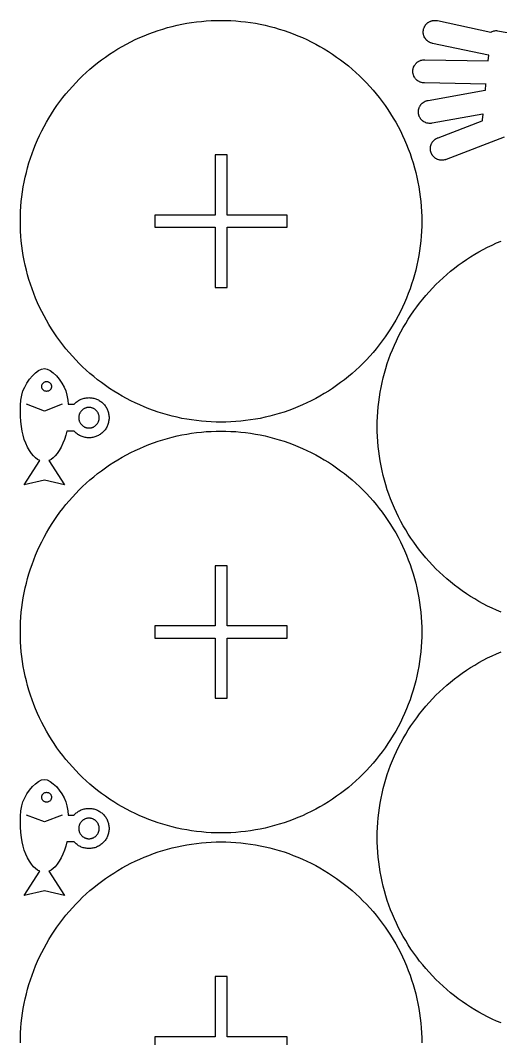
# Model space of a CAD drawing. Header units: millimetres. Extents: x 5 to 519, y 5 to 395.
# Drawn here: x 5 to 112.7, y 166.9 to 395 of the extents above; entities that cross this region are included whole.
import ezdxf

# ---------------------------------------------------------------- set-up
doc = ezdxf.new("R2010")
doc.units = ezdxf.units.MM
doc.layers.add('CUT', color=1, linetype='Continuous')
doc.layers.add('ENGRAVE', color=5, linetype='Continuous')

msp = doc.modelspace()

# ---------------------------------------------------------------- linework, layer by layer
at = {"layer": 'CUT'}
for points in [[(94.99, 348.9), (94.95, 347.79), (94.88, 346.69), (94.78, 345.59), (94.66, 344.49), (94.51, 343.4), (94.34, 342.31), (94.14, 341.22), (93.91, 340.14), (93.65, 339.07), (93.37, 338), (93.06, 336.94), (92.73, 335.88), (92.37, 334.84), (91.98, 333.8), (91.57, 332.78), (91.14, 331.76), (90.68, 330.76), (90.2, 329.77), (89.69, 328.79), (89.15, 327.82), (88.6, 326.87), (88.02, 325.93), (87.42, 325), (86.79, 324.09), (86.14, 323.19), (85.48, 322.31), (84.79, 321.45), (84.07, 320.61), (83.34, 319.78), (82.59, 318.97), (81.82, 318.18), (81.03, 317.41), (80.22, 316.66), (79.39, 315.93), (78.55, 315.21), (77.69, 314.52), (76.81, 313.86), (75.91, 313.21), (75, 312.58), (74.07, 311.98), (73.13, 311.4), (72.18, 310.85), (71.21, 310.31), (70.23, 309.8), (69.24, 309.32), (68.24, 308.86), (67.22, 308.43), (66.2, 308.02), (65.16, 307.63), (64.12, 307.27), (63.06, 306.94), (62, 306.63), (60.93, 306.35), (59.86, 306.09), (58.78, 305.86), (57.69, 305.66), (56.6, 305.49), (55.51, 305.34), (54.41, 305.22), (53.31, 305.12), (52.21, 305.05), (51.1, 305.01), (50, 305), (48.9, 305.01), (47.79, 305.05), (46.69, 305.12), (45.59, 305.22), (44.49, 305.34), (43.4, 305.49), (42.31, 305.66), (41.22, 305.86), (40.14, 306.09), (39.07, 306.35), (38, 306.63), (36.94, 306.94), (35.88, 307.27), (34.84, 307.63), (33.8, 308.02), (32.78, 308.43), (31.76, 308.86), (30.76, 309.32), (29.77, 309.8), (28.79, 310.31), (27.82, 310.85), (26.87, 311.4), (25.93, 311.98), (25, 312.58), (24.09, 313.21), (23.19, 313.86), (22.31, 314.52), (21.45, 315.21), (20.61, 315.93), (19.78, 316.66), (18.97, 317.41), (18.18, 318.18), (17.41, 318.97), (16.66, 319.78), (15.93, 320.61), (15.21, 321.45), (14.52, 322.31), (13.86, 323.19), (13.21, 324.09), (12.58, 325), (11.98, 325.93), (11.4, 326.87), (10.85, 327.82), (10.31, 328.79), (9.8, 329.77), (9.32, 330.76), (8.86, 331.76), (8.43, 332.78), (8.02, 333.8), (7.63, 334.84), (7.27, 335.88), (6.94, 336.94), (6.63, 338), (6.35, 339.07), (6.09, 340.14), (5.86, 341.22), (5.66, 342.31), (5.49, 343.4), (5.34, 344.49), (5.22, 345.59), (5.12, 346.69), (5.05, 347.79), (5.01, 348.9), (5, 350), (5.01, 351.1), (5.05, 352.21), (5.12, 353.31), (5.22, 354.41), (5.34, 355.51), (5.49, 356.6), (5.66, 357.69), (5.86, 358.78), (6.09, 359.86), (6.35, 360.93), (6.63, 362), (6.94, 363.06), (7.27, 364.12), (7.63, 365.16), (8.02, 366.2), (8.43, 367.22), (8.86, 368.24), (9.32, 369.24), (9.8, 370.23), (10.31, 371.21), (10.85, 372.18), (11.4, 373.13), (11.98, 374.07), (12.58, 375), (13.21, 375.91), (13.86, 376.81), (14.52, 377.69), (15.21, 378.55), (15.93, 379.39), (16.66, 380.22), (17.41, 381.03), (18.18, 381.82), (18.97, 382.59), (19.78, 383.34), (20.61, 384.07), (21.45, 384.79), (22.31, 385.48), (23.19, 386.14), (24.09, 386.79), (25, 387.42), (25.93, 388.02), (26.87, 388.6), (27.82, 389.15), (28.79, 389.69), (29.77, 390.2), (30.76, 390.68), (31.76, 391.14), (32.78, 391.57), (33.8, 391.98), (34.84, 392.37), (35.88, 392.73), (36.94, 393.06), (38, 393.37), (39.07, 393.65), (40.14, 393.91), (41.22, 394.14), (42.31, 394.34), (43.4, 394.51), (44.49, 394.66), (45.59, 394.78), (46.69, 394.88), (47.79, 394.95), (48.9, 394.99), (50, 395), (51.1, 394.99), (52.21, 394.95), (53.31, 394.88), (54.41, 394.78), (55.51, 394.66), (56.6, 394.51), (57.69, 394.34), (58.78, 394.14), (59.86, 393.91), (60.93, 393.65), (62, 393.37), (63.06, 393.06), (64.12, 392.73), (65.16, 392.37), (66.2, 391.98), (67.22, 391.57), (68.24, 391.14), (69.24, 390.68), (70.23, 390.2), (71.21, 389.69), (72.18, 389.15), (73.13, 388.6), (74.07, 388.02), (75, 387.42), (75.91, 386.79), (76.81, 386.14), (77.69, 385.48), (78.55, 384.79), (79.39, 384.07), (80.22, 383.34), (81.03, 382.59), (81.82, 381.82), (82.59, 381.03), (83.34, 380.22), (84.07, 379.39), (84.79, 378.55), (85.48, 377.69), (86.14, 376.81), (86.79, 375.91), (87.42, 375), (88.02, 374.07), (88.6, 373.13), (89.15, 372.18), (89.69, 371.21), (90.2, 370.23), (90.68, 369.24), (91.14, 368.24), (91.57, 367.22), (91.98, 366.2), (92.37, 365.16), (92.73, 364.12), (93.06, 363.06), (93.37, 362), (93.65, 360.93), (93.91, 359.86), (94.14, 358.78), (94.34, 357.69), (94.51, 356.6), (94.66, 355.51), (94.78, 354.41), (94.88, 353.31), (94.95, 352.21), (94.99, 351.1), (95, 350)], [(51.35, 351.35), (51.35, 364.85), (48.65, 364.85), (48.65, 351.35), (35.15, 351.35), (35.15, 348.65), (48.65, 348.65), (48.65, 335.15), (51.35, 335.15), (51.35, 348.65), (64.85, 348.65), (64.85, 351.35)], [(15.64, 309.96), (15.72, 309), (17.03, 309), (17.05, 309.02), (17.21, 309.18), (17.37, 309.33), (17.53, 309.48), (17.71, 309.61), (17.89, 309.74), (18.07, 309.86), (18.27, 309.97), (18.46, 310.07), (18.67, 310.16), (18.87, 310.24), (19.08, 310.31), (19.29, 310.37), (19.51, 310.41), (19.73, 310.45), (19.95, 310.48), (20.17, 310.49), (20.39, 310.5), (20.61, 310.49), (20.83, 310.48), (21.05, 310.45), (21.27, 310.41), (21.48, 310.37), (21.69, 310.31), (21.9, 310.24), (22.11, 310.16), (22.31, 310.07), (22.51, 309.97), (22.7, 309.86), (22.89, 309.74), (23.07, 309.61), (23.24, 309.48), (23.41, 309.33), (23.57, 309.18), (23.72, 309.02), (23.87, 308.85), (24, 308.68), (24.13, 308.5), (24.25, 308.31), (24.36, 308.12), (24.46, 307.92), (24.54, 307.72), (24.62, 307.52), (24.69, 307.31), (24.75, 307.09), (24.8, 306.88), (24.84, 306.66), (24.87, 306.44), (24.88, 306.22), (24.89, 306), (24.88, 305.78), (24.87, 305.56), (24.84, 305.34), (24.8, 305.12), (24.75, 304.91), (24.69, 304.69), (24.62, 304.48), (24.54, 304.28), (24.46, 304.08), (24.36, 303.88), (24.25, 303.69), (24.13, 303.5), (24, 303.32), (23.87, 303.15), (23.72, 302.98), (23.57, 302.82), (23.41, 302.67), (23.24, 302.52), (23.07, 302.39), (22.89, 302.26), (22.7, 302.14), (22.51, 302.03), (22.31, 301.93), (22.11, 301.84), (21.9, 301.76), (21.69, 301.69), (21.48, 301.63), (21.27, 301.59), (21.05, 301.55), (20.83, 301.52), (20.61, 301.51), (20.39, 301.5), (20.17, 301.51), (19.95, 301.52), (19.73, 301.55), (19.51, 301.59), (19.29, 301.63), (19.08, 301.69), (18.87, 301.76), (18.67, 301.84), (18.46, 301.93), (18.27, 302.03), (18.07, 302.14), (17.89, 302.26), (17.71, 302.39), (17.53, 302.52), (17.37, 302.67), (17.21, 302.82), (17.05, 302.98), (17.03, 303), (15.39, 303), (15.17, 302.07), (14.89, 301.15), (14.54, 300.27), (14.15, 299.44), (13.73, 298.68), (13.28, 298.01), (12.83, 297.44), (12.39, 297), (11.93, 296.67), (11.43, 296.44), (11.4, 296.43), (14.89, 291), (10.39, 292), (5.89, 291), (9.38, 296.43), (9.34, 296.44), (8.85, 296.67), (8.39, 297), (7.94, 297.44), (7.49, 298.01), (7.05, 298.68), (6.62, 299.44), (6.23, 300.27), (5.89, 301.15), (5.6, 302.07), (5.39, 303), (5.23, 304.01), (5.1, 305.13), (5.03, 306.33), (5, 307.56), (5.03, 308.79), (5.14, 309.96), (5.32, 311.05), (5.59, 312), (5.97, 312.88), (6.46, 313.77), (7.05, 314.61), (7.7, 315.38), (8.39, 316.03), (9.08, 316.55), (9.76, 316.88), (10.39, 317), (11.02, 316.88), (11.7, 316.55), (12.39, 316.03), (13.08, 315.38), (13.72, 314.61), (14.31, 313.77), (14.81, 312.88), (15.19, 312), (15.45, 311.05)], [(20.5, 303.7), (20.61, 303.71), (20.72, 303.72), (20.84, 303.74), (20.95, 303.77), (21.06, 303.8), (21.16, 303.83), (21.27, 303.88), (21.37, 303.92), (21.47, 303.97), (21.57, 304.03), (21.67, 304.09), (21.76, 304.15), (21.85, 304.22), (21.93, 304.3), (22.01, 304.37), (22.09, 304.46), (22.17, 304.54), (22.23, 304.63), (22.3, 304.72), (22.36, 304.82), (22.42, 304.92), (22.47, 305.02), (22.51, 305.12), (22.55, 305.23), (22.59, 305.33), (22.62, 305.44), (22.64, 305.55), (22.66, 305.66), (22.68, 305.77), (22.68, 305.89), (22.69, 306), (22.68, 306.11), (22.68, 306.23), (22.66, 306.34), (22.64, 306.45), (22.62, 306.56), (22.59, 306.67), (22.55, 306.77), (22.51, 306.88), (22.47, 306.98), (22.42, 307.08), (22.36, 307.18), (22.3, 307.28), (22.23, 307.37), (22.17, 307.46), (22.09, 307.54), (22.01, 307.63), (21.93, 307.7), (21.85, 307.78), (21.76, 307.85), (21.67, 307.91), (21.57, 307.97), (21.47, 308.03), (21.37, 308.08), (21.27, 308.12), (21.16, 308.17), (21.06, 308.2), (20.95, 308.23), (20.84, 308.26), (20.72, 308.28), (20.61, 308.29), (20.5, 308.3), (20.39, 308.3), (20.27, 308.3), (20.16, 308.29), (20.05, 308.28), (19.94, 308.26), (19.83, 308.23), (19.72, 308.2), (19.61, 308.17), (19.51, 308.12), (19.4, 308.08), (19.3, 308.03), (19.21, 307.97), (19.11, 307.91), (19.02, 307.85), (18.93, 307.78), (18.84, 307.7), (18.76, 307.63), (18.68, 307.54), (18.61, 307.46), (18.54, 307.37), (18.48, 307.28), (18.41, 307.18), (18.36, 307.08), (18.31, 306.98), (18.26, 306.88), (18.22, 306.77), (18.19, 306.67), (18.16, 306.56), (18.13, 306.45), (18.11, 306.34), (18.1, 306.23), (18.09, 306.11), (18.09, 306), (18.09, 305.89), (18.1, 305.77), (18.11, 305.66), (18.13, 305.55), (18.16, 305.44), (18.19, 305.33), (18.22, 305.23), (18.26, 305.12), (18.31, 305.02), (18.36, 304.92), (18.41, 304.82), (18.48, 304.72), (18.54, 304.63), (18.61, 304.54), (18.68, 304.46), (18.76, 304.37), (18.84, 304.3), (18.93, 304.22), (19.02, 304.15), (19.11, 304.09), (19.21, 304.03), (19.3, 303.97), (19.4, 303.92), (19.51, 303.88), (19.61, 303.83), (19.72, 303.8), (19.83, 303.77), (19.94, 303.74), (20.05, 303.72), (20.16, 303.71), (20.27, 303.7), (20.39, 303.7)], [(94.99, 256.9), (94.95, 255.79), (94.88, 254.69), (94.78, 253.59), (94.66, 252.49), (94.51, 251.4), (94.34, 250.31), (94.14, 249.22), (93.91, 248.14), (93.65, 247.07), (93.37, 246), (93.06, 244.94), (92.73, 243.88), (92.37, 242.84), (91.98, 241.8), (91.57, 240.78), (91.14, 239.76), (90.68, 238.76), (90.2, 237.77), (89.69, 236.79), (89.15, 235.82), (88.6, 234.87), (88.02, 233.93), (87.42, 233), (86.79, 232.09), (86.14, 231.19), (85.48, 230.31), (84.79, 229.45), (84.07, 228.61), (83.34, 227.78), (82.59, 226.97), (81.82, 226.18), (81.03, 225.41), (80.22, 224.66), (79.39, 223.93), (78.55, 223.21), (77.69, 222.52), (76.81, 221.86), (75.91, 221.21), (75, 220.58), (74.07, 219.98), (73.13, 219.4), (72.18, 218.85), (71.21, 218.31), (70.23, 217.8), (69.24, 217.32), (68.24, 216.86), (67.22, 216.43), (66.2, 216.02), (65.16, 215.63), (64.12, 215.27), (63.06, 214.94), (62, 214.63), (60.93, 214.35), (59.86, 214.09), (58.78, 213.86), (57.69, 213.66), (56.6, 213.49), (55.51, 213.34), (54.41, 213.22), (53.31, 213.12), (52.21, 213.05), (51.1, 213.01), (50, 213), (48.9, 213.01), (47.79, 213.05), (46.69, 213.12), (45.59, 213.22), (44.49, 213.34), (43.4, 213.49), (42.31, 213.66), (41.22, 213.86), (40.14, 214.09), (39.07, 214.35), (38, 214.63), (36.94, 214.94), (35.88, 215.27), (34.84, 215.63), (33.8, 216.02), (32.78, 216.43), (31.76, 216.86), (30.76, 217.32), (29.77, 217.8), (28.79, 218.31), (27.82, 218.85), (26.87, 219.4), (25.93, 219.98), (25, 220.58), (24.09, 221.21), (23.19, 221.86), (22.31, 222.52), (21.45, 223.21), (20.61, 223.93), (19.78, 224.66), (18.97, 225.41), (18.18, 226.18), (17.41, 226.97), (16.66, 227.78), (15.93, 228.61), (15.21, 229.45), (14.52, 230.31), (13.86, 231.19), (13.21, 232.09), (12.58, 233), (11.98, 233.93), (11.4, 234.87), (10.85, 235.82), (10.31, 236.79), (9.8, 237.77), (9.32, 238.76), (8.86, 239.76), (8.43, 240.78), (8.02, 241.8), (7.63, 242.84), (7.27, 243.88), (6.94, 244.94), (6.63, 246), (6.35, 247.07), (6.09, 248.14), (5.86, 249.22), (5.66, 250.31), (5.49, 251.4), (5.34, 252.49), (5.22, 253.59), (5.12, 254.69), (5.05, 255.79), (5.01, 256.9), (5, 258), (5.01, 259.1), (5.05, 260.21), (5.12, 261.31), (5.22, 262.41), (5.34, 263.51), (5.49, 264.6), (5.66, 265.69), (5.86, 266.78), (6.09, 267.86), (6.35, 268.93), (6.63, 270), (6.94, 271.06), (7.27, 272.12), (7.63, 273.16), (8.02, 274.2), (8.43, 275.22), (8.86, 276.24), (9.32, 277.24), (9.8, 278.23), (10.31, 279.21), (10.85, 280.18), (11.4, 281.13), (11.98, 282.07), (12.58, 283), (13.21, 283.91), (13.86, 284.81), (14.52, 285.69), (15.21, 286.55), (15.93, 287.39), (16.66, 288.22), (17.41, 289.03), (18.18, 289.82), (18.97, 290.59), (19.78, 291.34), (20.61, 292.07), (21.45, 292.79), (22.31, 293.48), (23.19, 294.14), (24.09, 294.79), (25, 295.42), (25.93, 296.02), (26.87, 296.6), (27.82, 297.15), (28.79, 297.69), (29.77, 298.2), (30.76, 298.68), (31.76, 299.14), (32.78, 299.57), (33.8, 299.98), (34.84, 300.37), (35.88, 300.73), (36.94, 301.06), (38, 301.37), (39.07, 301.65), (40.14, 301.91), (41.22, 302.14), (42.31, 302.34), (43.4, 302.51), (44.49, 302.66), (45.59, 302.78), (46.69, 302.88), (47.79, 302.95), (48.9, 302.99), (50, 303), (51.1, 302.99), (52.21, 302.95), (53.31, 302.88), (54.41, 302.78), (55.51, 302.66), (56.6, 302.51), (57.69, 302.34), (58.78, 302.14), (59.86, 301.91), (60.93, 301.65), (62, 301.37), (63.06, 301.06), (64.12, 300.73), (65.16, 300.37), (66.2, 299.98), (67.22, 299.57), (68.24, 299.14), (69.24, 298.68), (70.23, 298.2), (71.21, 297.69), (72.18, 297.15), (73.13, 296.6), (74.07, 296.02), (75, 295.42), (75.91, 294.79), (76.81, 294.14), (77.69, 293.48), (78.55, 292.79), (79.39, 292.07), (80.22, 291.34), (81.03, 290.59), (81.82, 289.82), (82.59, 289.03), (83.34, 288.22), (84.07, 287.39), (84.79, 286.55), (85.48, 285.69), (86.14, 284.81), (86.79, 283.91), (87.42, 283), (88.02, 282.07), (88.6, 281.13), (89.15, 280.18), (89.69, 279.21), (90.2, 278.23), (90.68, 277.24), (91.14, 276.24), (91.57, 275.22), (91.98, 274.2), (92.37, 273.16), (92.73, 272.12), (93.06, 271.06), (93.37, 270), (93.65, 268.93), (93.91, 267.86), (94.14, 266.78), (94.34, 265.69), (94.51, 264.6), (94.66, 263.51), (94.78, 262.41), (94.88, 261.31), (94.95, 260.21), (94.99, 259.1), (95, 258)], [(51.35, 259.35), (51.35, 272.85), (48.65, 272.85), (48.65, 259.35), (35.15, 259.35), (35.15, 256.65), (48.65, 256.65), (48.65, 243.15), (51.35, 243.15), (51.35, 256.65), (64.85, 256.65), (64.85, 259.35)], [(15.64, 217.96), (15.72, 217), (17.03, 217), (17.05, 217.02), (17.21, 217.18), (17.37, 217.33), (17.53, 217.48), (17.71, 217.61), (17.89, 217.74), (18.07, 217.86), (18.27, 217.97), (18.46, 218.07), (18.67, 218.16), (18.87, 218.24), (19.08, 218.31), (19.29, 218.37), (19.51, 218.41), (19.73, 218.45), (19.95, 218.48), (20.17, 218.49), (20.39, 218.5), (20.61, 218.49), (20.83, 218.48), (21.05, 218.45), (21.27, 218.41), (21.48, 218.37), (21.69, 218.31), (21.9, 218.24), (22.11, 218.16), (22.31, 218.07), (22.51, 217.97), (22.7, 217.86), (22.89, 217.74), (23.07, 217.61), (23.24, 217.48), (23.41, 217.33), (23.57, 217.18), (23.72, 217.02), (23.87, 216.85), (24, 216.68), (24.13, 216.5), (24.25, 216.31), (24.36, 216.12), (24.46, 215.92), (24.54, 215.72), (24.62, 215.52), (24.69, 215.31), (24.75, 215.09), (24.8, 214.88), (24.84, 214.66), (24.87, 214.44), (24.88, 214.22), (24.89, 214), (24.88, 213.78), (24.87, 213.56), (24.84, 213.34), (24.8, 213.12), (24.75, 212.91), (24.69, 212.69), (24.62, 212.48), (24.54, 212.28), (24.46, 212.08), (24.36, 211.88), (24.25, 211.69), (24.13, 211.5), (24, 211.32), (23.87, 211.15), (23.72, 210.98), (23.57, 210.82), (23.41, 210.67), (23.24, 210.52), (23.07, 210.39), (22.89, 210.26), (22.7, 210.14), (22.51, 210.03), (22.31, 209.93), (22.11, 209.84), (21.9, 209.76), (21.69, 209.69), (21.48, 209.63), (21.27, 209.59), (21.05, 209.55), (20.83, 209.52), (20.61, 209.51), (20.39, 209.5), (20.17, 209.51), (19.95, 209.52), (19.73, 209.55), (19.51, 209.59), (19.29, 209.63), (19.08, 209.69), (18.87, 209.76), (18.67, 209.84), (18.46, 209.93), (18.27, 210.03), (18.07, 210.14), (17.89, 210.26), (17.71, 210.39), (17.53, 210.52), (17.37, 210.67), (17.21, 210.82), (17.05, 210.98), (17.03, 211), (15.39, 211), (15.17, 210.07), (14.89, 209.15), (14.54, 208.27), (14.15, 207.44), (13.73, 206.68), (13.28, 206.01), (12.83, 205.44), (12.39, 205), (11.93, 204.67), (11.43, 204.44), (11.4, 204.43), (14.89, 199), (10.39, 200), (5.89, 199), (9.38, 204.43), (9.34, 204.44), (8.85, 204.67), (8.39, 205), (7.94, 205.44), (7.49, 206.01), (7.05, 206.68), (6.62, 207.44), (6.23, 208.27), (5.89, 209.15), (5.6, 210.07), (5.39, 211), (5.23, 212.01), (5.1, 213.13), (5.03, 214.33), (5, 215.56), (5.03, 216.79), (5.14, 217.96), (5.32, 219.05), (5.59, 220), (5.97, 220.88), (6.46, 221.77), (7.05, 222.61), (7.7, 223.38), (8.39, 224.03), (9.08, 224.55), (9.76, 224.88), (10.39, 225), (11.02, 224.88), (11.7, 224.55), (12.39, 224.03), (13.08, 223.38), (13.72, 222.61), (14.31, 221.77), (14.81, 220.88), (15.19, 220), (15.45, 219.05)], [(20.5, 211.7), (20.61, 211.71), (20.72, 211.72), (20.84, 211.74), (20.95, 211.77), (21.06, 211.8), (21.16, 211.83), (21.27, 211.88), (21.37, 211.92), (21.47, 211.97), (21.57, 212.03), (21.67, 212.09), (21.76, 212.15), (21.85, 212.22), (21.93, 212.3), (22.01, 212.37), (22.09, 212.46), (22.17, 212.54), (22.23, 212.63), (22.3, 212.72), (22.36, 212.82), (22.42, 212.92), (22.47, 213.02), (22.51, 213.12), (22.55, 213.23), (22.59, 213.33), (22.62, 213.44), (22.64, 213.55), (22.66, 213.66), (22.68, 213.77), (22.68, 213.89), (22.69, 214), (22.68, 214.11), (22.68, 214.23), (22.66, 214.34), (22.64, 214.45), (22.62, 214.56), (22.59, 214.67), (22.55, 214.77), (22.51, 214.88), (22.47, 214.98), (22.42, 215.08), (22.36, 215.18), (22.3, 215.28), (22.23, 215.37), (22.17, 215.46), (22.09, 215.54), (22.01, 215.63), (21.93, 215.7), (21.85, 215.78), (21.76, 215.85), (21.67, 215.91), (21.57, 215.97), (21.47, 216.03), (21.37, 216.08), (21.27, 216.12), (21.16, 216.17), (21.06, 216.2), (20.95, 216.23), (20.84, 216.26), (20.72, 216.28), (20.61, 216.29), (20.5, 216.3), (20.39, 216.3), (20.27, 216.3), (20.16, 216.29), (20.05, 216.28), (19.94, 216.26), (19.83, 216.23), (19.72, 216.2), (19.61, 216.17), (19.51, 216.12), (19.4, 216.08), (19.3, 216.03), (19.21, 215.97), (19.11, 215.91), (19.02, 215.85), (18.93, 215.78), (18.84, 215.7), (18.76, 215.63), (18.68, 215.54), (18.61, 215.46), (18.54, 215.37), (18.48, 215.28), (18.41, 215.18), (18.36, 215.08), (18.31, 214.98), (18.26, 214.88), (18.22, 214.77), (18.19, 214.67), (18.16, 214.56), (18.13, 214.45), (18.11, 214.34), (18.1, 214.23), (18.09, 214.11), (18.09, 214), (18.09, 213.89), (18.1, 213.77), (18.11, 213.66), (18.13, 213.55), (18.16, 213.44), (18.19, 213.33), (18.22, 213.23), (18.26, 213.12), (18.31, 213.02), (18.36, 212.92), (18.41, 212.82), (18.48, 212.72), (18.54, 212.63), (18.61, 212.54), (18.68, 212.46), (18.76, 212.37), (18.84, 212.3), (18.93, 212.22), (19.02, 212.15), (19.11, 212.09), (19.21, 212.03), (19.3, 211.97), (19.4, 211.92), (19.51, 211.88), (19.61, 211.83), (19.72, 211.8), (19.83, 211.77), (19.94, 211.74), (20.05, 211.72), (20.16, 211.71), (20.27, 211.7), (20.39, 211.7)], [(51.35, 167.35), (51.35, 180.85), (48.65, 180.85), (48.65, 167.35), (35.15, 167.35), (35.15, 164.65), (48.65, 164.65), (48.65, 151.15), (51.35, 151.15), (51.35, 164.65), (64.85, 164.65), (64.85, 167.35)]]:
    msp.add_lwpolyline(points, close=True, dxfattribs=at)
for points in [[(113.48, 368.84), (100.5, 363.86), (100.41, 363.83), (100.31, 363.79), (100.12, 363.74), (100.06, 363.73), (99.87, 363.69), (99.81, 363.69), (99.61, 363.67), (99.55, 363.67), (99.36, 363.68), (99.3, 363.68), (99.1, 363.7), (99.05, 363.72), (98.86, 363.76), (98.8, 363.77), (98.61, 363.84), (98.56, 363.86), (98.38, 363.94), (98.33, 363.96), (98.16, 364.06), (98.11, 364.09), (97.95, 364.21), (97.9, 364.24), (97.75, 364.37), (97.71, 364.41), (97.57, 364.55), (97.54, 364.6), (97.42, 364.75), (97.38, 364.8), (97.28, 364.97), (97.25, 365.02), (97.16, 365.19), (97.14, 365.25), (97.07, 365.43), (97.05, 365.49), (97, 365.67), (96.98, 365.73), (96.95, 365.93), (96.94, 365.98), (96.93, 366.18), (96.93, 366.24), (96.93, 366.43), (96.94, 366.49), (96.96, 366.69), (96.97, 366.74), (97.01, 366.94), (97.03, 366.99), (97.09, 367.18), (97.11, 367.23), (97.19, 367.41), (97.22, 367.47), (97.32, 367.64), (97.35, 367.69), (97.46, 367.85), (97.5, 367.89), (97.63, 368.04), (97.67, 368.08), (97.81, 368.22), (97.85, 368.26), (98.01, 368.38), (98.06, 368.41), (98.22, 368.52), (98.27, 368.54), (98.45, 368.63), (98.55, 368.68), (98.64, 368.71), (108.57, 372.53), (108.61, 372.54), (108.61, 372.62), (108.62, 372.83), (108.73, 373.92), (108.73, 373.96), (108.68, 373.96), (97.34, 371.95), (97.24, 371.94), (97.13, 371.93), (96.94, 371.91), (96.88, 371.91), (96.68, 371.91), (96.62, 371.92), (96.43, 371.94), (96.37, 371.95), (96.18, 371.99), (96.12, 372.01), (95.94, 372.07), (95.88, 372.09), (95.7, 372.17), (95.65, 372.2), (95.48, 372.29), (95.43, 372.32), (95.27, 372.44), (95.22, 372.47), (95.07, 372.6), (95.03, 372.64), (94.89, 372.78), (94.86, 372.83), (94.73, 372.98), (94.7, 373.03), (94.6, 373.2), (94.57, 373.25), (94.48, 373.42), (94.45, 373.47), (94.38, 373.66), (94.36, 373.71), (94.31, 373.9), (94.3, 373.96), (94.26, 374.15), (94.26, 374.21), (94.24, 374.41), (94.24, 374.47), (94.24, 374.66), (94.25, 374.72), (94.27, 374.91), (94.28, 374.97), (94.32, 375.16), (94.34, 375.22), (94.4, 375.41), (94.42, 375.46), (94.5, 375.64), (94.53, 375.69), (94.62, 375.87), (94.65, 375.91), (94.77, 376.08), (94.8, 376.12), (94.93, 376.27), (94.97, 376.31), (95.11, 376.45), (95.16, 376.49), (95.31, 376.61), (95.36, 376.64), (95.53, 376.75), (95.58, 376.78), (95.75, 376.87), (95.8, 376.89), (95.99, 376.96), (96.04, 376.98), (96.23, 377.03), (96.34, 377.06), (96.43, 377.08), (109.21, 379.33), (109.26, 379.34), (109.27, 379.39), (109.39, 380.69), (109.4, 380.74), (109.35, 380.74), (95.6, 380.98), (95.5, 380.99), (95.39, 380.99), (95.2, 381.02), (95.14, 381.02), (94.95, 381.07), (94.89, 381.08), (94.71, 381.14), (94.65, 381.16), (94.47, 381.24), (94.42, 381.27), (94.25, 381.36), (94.2, 381.39), (94.04, 381.51), (93.99, 381.54), (93.84, 381.67), (93.8, 381.71), (93.66, 381.85), (93.62, 381.89), (93.5, 382.05), (93.47, 382.1), (93.36, 382.26), (93.33, 382.31), (93.24, 382.49), (93.22, 382.54), (93.15, 382.72), (93.13, 382.78), (93.07, 382.97), (93.06, 383.02), (93.03, 383.22), (93.02, 383.27), (93, 383.47), (93, 383.53), (93, 383.73), (93.01, 383.78), (93.03, 383.98), (93.04, 384.04), (93.08, 384.23), (93.1, 384.28), (93.16, 384.47), (93.18, 384.53), (93.26, 384.71), (93.28, 384.76), (93.38, 384.93), (93.41, 384.98), (93.52, 385.14), (93.56, 385.19), (93.68, 385.34), (93.72, 385.38), (93.86, 385.52), (93.91, 385.56), (94.06, 385.68), (94.11, 385.71), (94.28, 385.82), (94.33, 385.85), (94.5, 385.94), (94.55, 385.96), (94.74, 386.03), (94.79, 386.05), (94.98, 386.1), (95.04, 386.12), (95.23, 386.15), (95.29, 386.16), (95.49, 386.18), (95.59, 386.18), (95.69, 386.18), (109.86, 385.93), (109.91, 385.93), (109.91, 385.98), (110.02, 387.12), (110.03, 387.17), (109.98, 387.18), (97.43, 389.85), (97.33, 389.87), (97.23, 389.9), (97.04, 389.96), (96.99, 389.98), (96.81, 390.06), (96.75, 390.08), (96.58, 390.18), (96.53, 390.21), (96.37, 390.32), (96.32, 390.36), (96.17, 390.48), (96.13, 390.52), (95.99, 390.66), (95.96, 390.71), (95.83, 390.86), (95.8, 390.91), (95.69, 391.07), (95.66, 391.12), (95.57, 391.3), (95.55, 391.35), (95.47, 391.53), (95.46, 391.59), (95.4, 391.78), (95.39, 391.83), (95.35, 392.03), (95.34, 392.09), (95.33, 392.28), (95.33, 392.34), (95.33, 392.54), (95.33, 392.59), (95.35, 392.79), (95.36, 392.85), (95.4, 393.04), (95.42, 393.1), (95.48, 393.28), (95.5, 393.34), (95.58, 393.52), (95.6, 393.57), (95.7, 393.74), (95.73, 393.79), (95.84, 393.95), (95.87, 394), (96, 394.15), (96.04, 394.19), (96.18, 394.33), (96.23, 394.37), (96.38, 394.49), (96.43, 394.53), (96.59, 394.63), (96.64, 394.66), (96.82, 394.75), (96.87, 394.78), (97.05, 394.85), (97.11, 394.87), (97.3, 394.92), (97.35, 394.94), (97.55, 394.97), (97.6, 394.98), (97.8, 395), (97.86, 395), (98.05, 395), (98.11, 394.99), (98.31, 394.97), (98.41, 394.95), (98.51, 394.94), (110.49, 392.39), (110.54, 392.38), (110.62, 392.43), (110.8, 392.52), (110.99, 392.6), (111.18, 392.65), (111.38, 392.69), (111.58, 392.71), (111.78, 392.7), (111.98, 392.68), (131.39, 389.3)], [(112.78, 262.43), (111.76, 262.86), (110.76, 263.32), (109.77, 263.8), (108.79, 264.31), (107.82, 264.85), (106.87, 265.4), (105.93, 265.98), (105, 266.58), (104.09, 267.21), (103.19, 267.86), (102.31, 268.52), (101.45, 269.21), (100.61, 269.93), (99.78, 270.66), (98.97, 271.41), (98.18, 272.18), (97.41, 272.97), (96.66, 273.78), (95.93, 274.61), (95.21, 275.45), (94.52, 276.31), (93.86, 277.19), (93.21, 278.09), (92.58, 279), (91.98, 279.93), (91.4, 280.87), (90.85, 281.82), (90.31, 282.79), (89.8, 283.77), (89.32, 284.76), (88.86, 285.76), (88.43, 286.78), (88.02, 287.8), (87.63, 288.84), (87.27, 289.88), (86.94, 290.94), (86.63, 292), (86.35, 293.07), (86.09, 294.14), (85.86, 295.22), (85.66, 296.31), (85.49, 297.4), (85.34, 298.49), (85.22, 299.59), (85.12, 300.69), (85.05, 301.79), (85.01, 302.9), (85, 304), (85.01, 305.1), (85.05, 306.21), (85.12, 307.31), (85.22, 308.41), (85.34, 309.51), (85.49, 310.6), (85.66, 311.69), (85.86, 312.78), (86.09, 313.86), (86.35, 314.93), (86.63, 316), (86.94, 317.06), (87.27, 318.12), (87.63, 319.16), (88.02, 320.2), (88.43, 321.22), (88.86, 322.24), (89.32, 323.24), (89.8, 324.23), (90.31, 325.21), (90.85, 326.18), (91.4, 327.13), (91.98, 328.07), (92.58, 329), (93.21, 329.91), (93.86, 330.81), (94.52, 331.69), (95.21, 332.55), (95.93, 333.39), (96.66, 334.22), (97.41, 335.03), (98.18, 335.82), (98.97, 336.59), (99.78, 337.34), (100.61, 338.07), (101.45, 338.79), (102.31, 339.48), (103.19, 340.14), (104.09, 340.79), (105, 341.42), (105.93, 342.02), (106.87, 342.6), (107.82, 343.15), (108.79, 343.69), (109.77, 344.2), (110.76, 344.68), (111.76, 345.14), (112.78, 345.57)], [(112.78, 170.43), (111.76, 170.86), (110.76, 171.32), (109.77, 171.8), (108.79, 172.31), (107.82, 172.85), (106.87, 173.4), (105.93, 173.98), (105, 174.58), (104.09, 175.21), (103.19, 175.86), (102.31, 176.52), (101.45, 177.21), (100.61, 177.93), (99.78, 178.66), (98.97, 179.41), (98.18, 180.18), (97.41, 180.97), (96.66, 181.78), (95.93, 182.61), (95.21, 183.45), (94.52, 184.31), (93.86, 185.19), (93.21, 186.09), (92.58, 187), (91.98, 187.93), (91.4, 188.87), (90.85, 189.82), (90.31, 190.79), (89.8, 191.77), (89.32, 192.76), (88.86, 193.76), (88.43, 194.78), (88.02, 195.8), (87.63, 196.84), (87.27, 197.88), (86.94, 198.94), (86.63, 200), (86.35, 201.07), (86.09, 202.14), (85.86, 203.22), (85.66, 204.31), (85.49, 205.4), (85.34, 206.49), (85.22, 207.59), (85.12, 208.69), (85.05, 209.79), (85.01, 210.9), (85, 212), (85.01, 213.1), (85.05, 214.21), (85.12, 215.31), (85.22, 216.41), (85.34, 217.51), (85.49, 218.6), (85.66, 219.69), (85.86, 220.78), (86.09, 221.86), (86.35, 222.93), (86.63, 224), (86.94, 225.06), (87.27, 226.12), (87.63, 227.16), (88.02, 228.2), (88.43, 229.22), (88.86, 230.24), (89.32, 231.24), (89.8, 232.23), (90.31, 233.21), (90.85, 234.18), (91.4, 235.13), (91.98, 236.07), (92.58, 237), (93.21, 237.91), (93.86, 238.81), (94.52, 239.69), (95.21, 240.55), (95.93, 241.39), (96.66, 242.22), (97.41, 243.03), (98.18, 243.82), (98.97, 244.59), (99.78, 245.34), (100.61, 246.07), (101.45, 246.79), (102.31, 247.48), (103.19, 248.14), (104.09, 248.79), (105, 249.42), (105.93, 250.02), (106.87, 250.6), (107.82, 251.15), (108.79, 251.69), (109.77, 252.2), (110.76, 252.68), (111.76, 253.14), (112.78, 253.57)], [(5, 166), (5.01, 167.1), (5.05, 168.21), (5.12, 169.31), (5.22, 170.41), (5.34, 171.51), (5.49, 172.6), (5.66, 173.69), (5.86, 174.78), (6.09, 175.86), (6.35, 176.93), (6.63, 178), (6.94, 179.06), (7.27, 180.12), (7.63, 181.16), (8.02, 182.2), (8.43, 183.22), (8.86, 184.24), (9.32, 185.24), (9.8, 186.23), (10.31, 187.21), (10.85, 188.18), (11.4, 189.13), (11.98, 190.07), (12.58, 191), (13.21, 191.91), (13.86, 192.81), (14.52, 193.69), (15.21, 194.55), (15.93, 195.39), (16.66, 196.22), (17.41, 197.03), (18.18, 197.82), (18.97, 198.59), (19.78, 199.34), (20.61, 200.07), (21.45, 200.79), (22.31, 201.48), (23.19, 202.14), (24.09, 202.79), (25, 203.42), (25.93, 204.02), (26.87, 204.6), (27.82, 205.15), (28.79, 205.69), (29.77, 206.2), (30.76, 206.68), (31.76, 207.14), (32.78, 207.57), (33.8, 207.98), (34.84, 208.37), (35.88, 208.73), (36.94, 209.06), (38, 209.37), (39.07, 209.65), (40.14, 209.91), (41.22, 210.14), (42.31, 210.34), (43.4, 210.51), (44.49, 210.66), (45.59, 210.78), (46.69, 210.88), (47.79, 210.95), (48.9, 210.99), (50, 211), (51.1, 210.99), (52.21, 210.95), (53.31, 210.88), (54.41, 210.78), (55.51, 210.66), (56.6, 210.51), (57.69, 210.34), (58.78, 210.14), (59.86, 209.91), (60.93, 209.65), (62, 209.37), (63.06, 209.06), (64.12, 208.73), (65.16, 208.37), (66.2, 207.98), (67.22, 207.57), (68.24, 207.14), (69.24, 206.68), (70.23, 206.2), (71.21, 205.69), (72.18, 205.15), (73.13, 204.6), (74.07, 204.02), (75, 203.42), (75.91, 202.79), (76.81, 202.14), (77.69, 201.48), (78.55, 200.79), (79.39, 200.07), (80.22, 199.34), (81.03, 198.59), (81.82, 197.82), (82.59, 197.03), (83.34, 196.22), (84.07, 195.39), (84.79, 194.55), (85.48, 193.69), (86.14, 192.81), (86.79, 191.91), (87.42, 191), (88.02, 190.07), (88.6, 189.13), (89.15, 188.18), (89.69, 187.21), (90.2, 186.23), (90.68, 185.24), (91.14, 184.24), (91.57, 183.22), (91.98, 182.2), (92.37, 181.16), (92.73, 180.12), (93.06, 179.06), (93.37, 178), (93.65, 176.93), (93.91, 175.86), (94.14, 174.78), (94.34, 173.69), (94.51, 172.6), (94.66, 171.51), (94.78, 170.41), (94.88, 169.31), (94.95, 168.21), (94.99, 167.1), (95, 166)]]:
    msp.add_lwpolyline(points, dxfattribs=at)
at = {"layer": 'ENGRAVE'}
for points in [[(10.89, 311.9), (10.78, 311.91), (10.67, 311.92), (10.57, 311.95), (10.47, 311.98), (10.37, 312.03), (10.28, 312.09), (10.19, 312.15), (10.11, 312.22), (10.04, 312.3), (9.97, 312.39), (9.92, 312.48), (9.87, 312.58), (9.83, 312.68), (9.81, 312.79), (9.79, 312.89), (9.79, 313), (9.79, 313.11), (9.81, 313.21), (9.83, 313.32), (9.87, 313.42), (9.92, 313.52), (9.97, 313.61), (10.04, 313.7), (10.11, 313.78), (10.19, 313.85), (10.28, 313.91), (10.37, 313.97), (10.47, 314.02), (10.57, 314.05), (10.67, 314.08), (10.78, 314.09), (10.89, 314.1), (11, 314.09), (11.1, 314.08), (11.21, 314.05), (11.31, 314.02), (11.41, 313.97), (11.5, 313.91), (11.59, 313.85), (11.67, 313.78), (11.74, 313.7), (11.8, 313.61), (11.86, 313.52), (11.9, 313.42), (11.94, 313.32), (11.97, 313.21), (11.98, 313.11), (11.99, 313), (11.98, 312.89), (11.97, 312.79), (11.94, 312.68), (11.9, 312.58), (11.86, 312.48), (11.8, 312.39), (11.74, 312.3), (11.67, 312.22), (11.59, 312.15), (11.5, 312.09), (11.41, 312.03), (11.31, 311.98), (11.21, 311.95), (11.1, 311.92), (11, 311.91), (10.89, 311.9)], [(14.39, 309), (10.39, 307.5), (6.39, 309)], [(10.89, 219.9), (10.78, 219.91), (10.67, 219.92), (10.57, 219.95), (10.47, 219.98), (10.37, 220.03), (10.28, 220.09), (10.19, 220.15), (10.11, 220.22), (10.04, 220.3), (9.97, 220.39), (9.92, 220.48), (9.87, 220.58), (9.83, 220.68), (9.81, 220.79), (9.79, 220.89), (9.79, 221), (9.79, 221.11), (9.81, 221.21), (9.83, 221.32), (9.87, 221.42), (9.92, 221.52), (9.97, 221.61), (10.04, 221.7), (10.11, 221.78), (10.19, 221.85), (10.28, 221.91), (10.37, 221.97), (10.47, 222.02), (10.57, 222.05), (10.67, 222.08), (10.78, 222.09), (10.89, 222.1), (11, 222.09), (11.1, 222.08), (11.21, 222.05), (11.31, 222.02), (11.41, 221.97), (11.5, 221.91), (11.59, 221.85), (11.67, 221.78), (11.74, 221.7), (11.8, 221.61), (11.86, 221.52), (11.9, 221.42), (11.94, 221.32), (11.97, 221.21), (11.98, 221.11), (11.99, 221), (11.98, 220.89), (11.97, 220.79), (11.94, 220.68), (11.9, 220.58), (11.86, 220.48), (11.8, 220.39), (11.74, 220.3), (11.67, 220.22), (11.59, 220.15), (11.5, 220.09), (11.41, 220.03), (11.31, 219.98), (11.21, 219.95), (11.1, 219.92), (11, 219.91), (10.89, 219.9)], [(14.39, 217), (10.39, 215.5), (6.39, 217)]]:
    msp.add_lwpolyline(points, dxfattribs=at)

doc.saveas('drawing.dxf')
